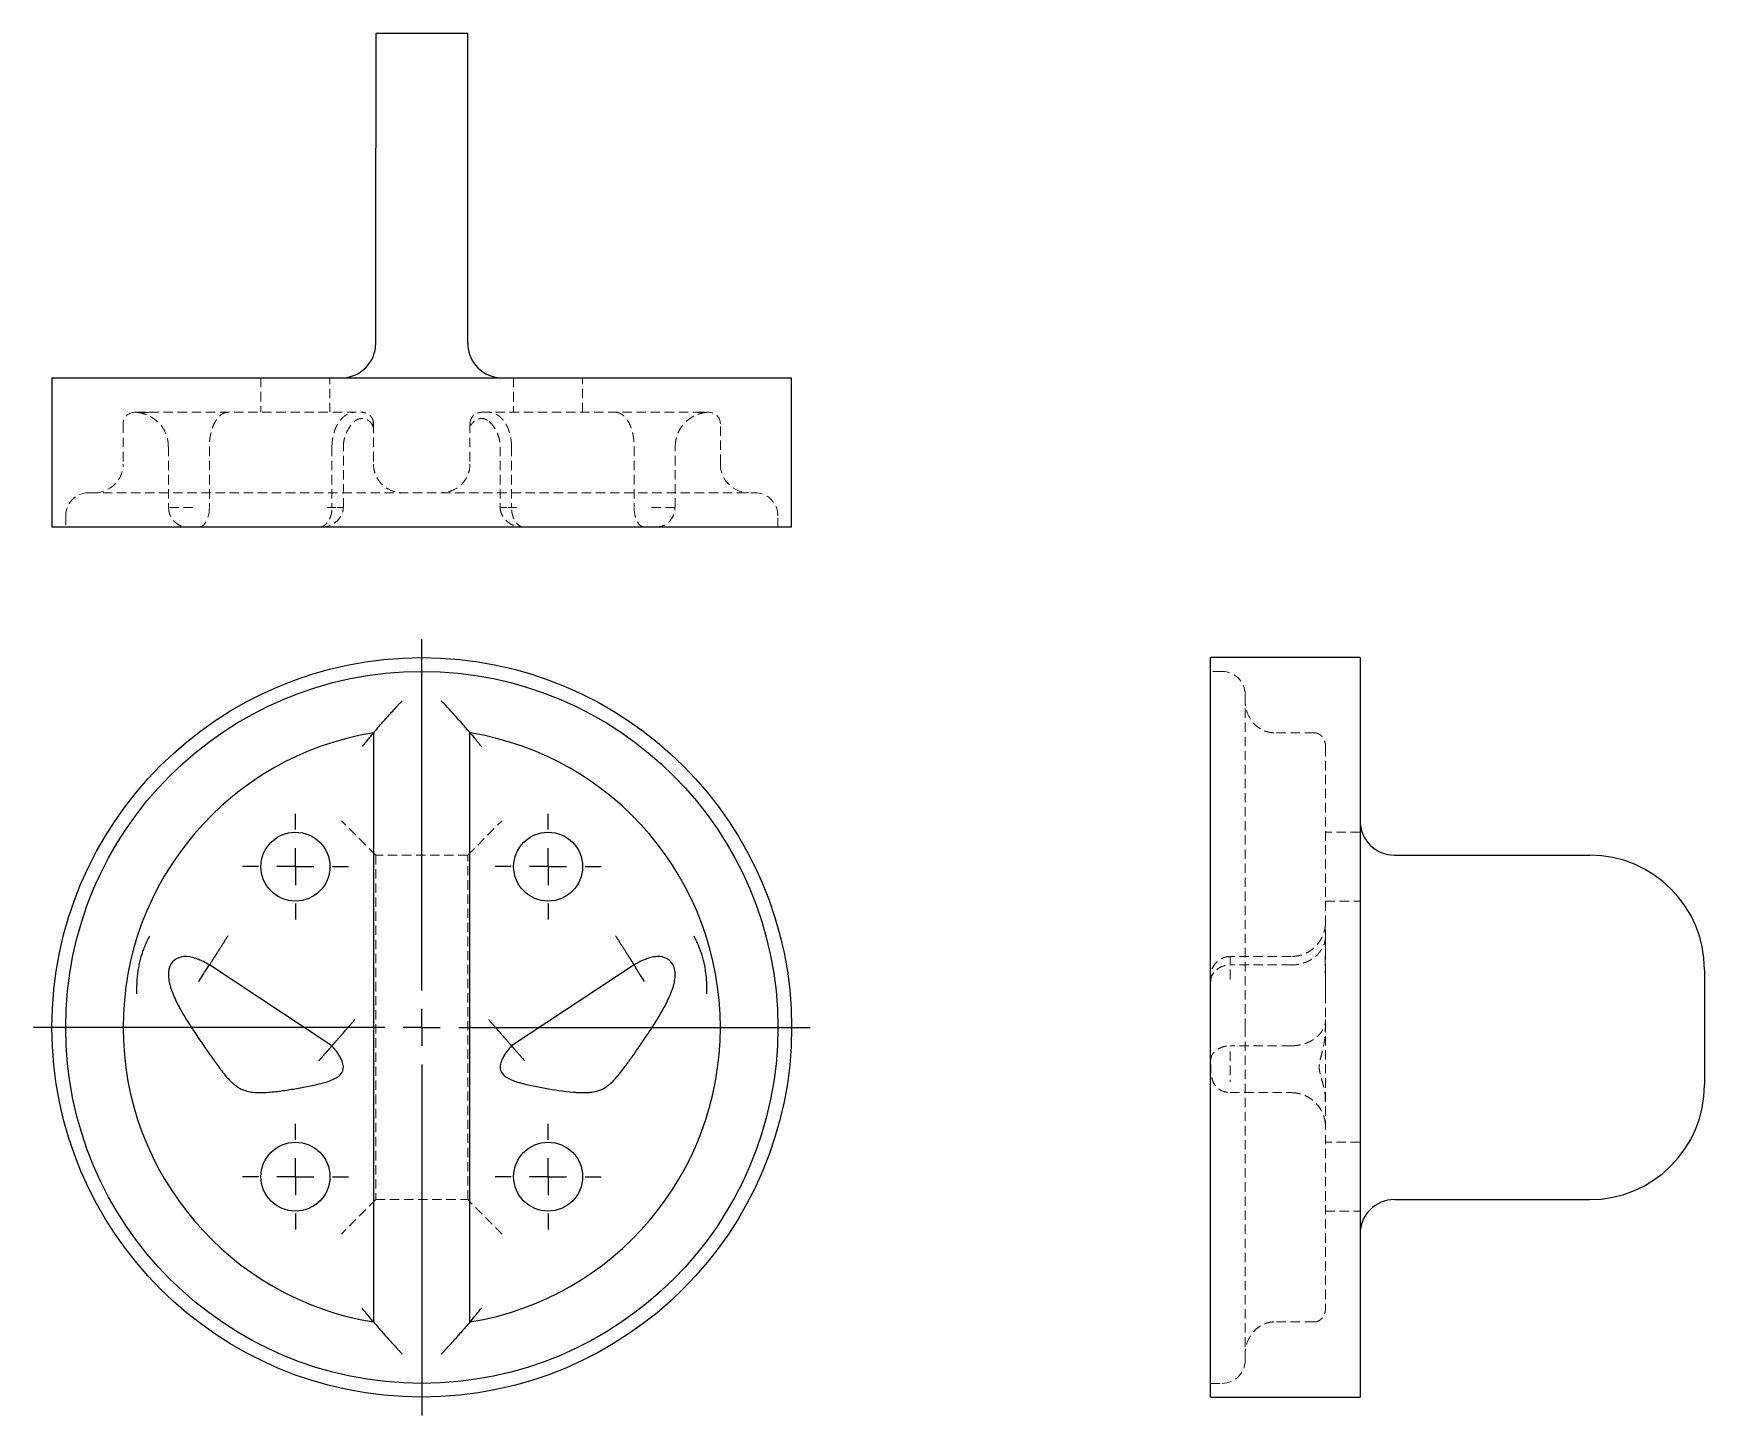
# Model space of a CAD drawing. Header units: millimetres. Extents: x 30 to 256, y 4 to 191.
import ezdxf

# ---------------------------------------------------------------- set-up
doc = ezdxf.new("R2010")
doc.units = ezdxf.units.MM
doc.linetypes.add('HIDDEN', pattern=[1.905, 1.27, -0.635])
doc.layers.add('10', color=7, linetype='Continuous')

# ---------------------------------------------------------------- blocks, each defined once
blk = doc.blocks.new('SW_CENTERMARKSYMBOL_0')
at = {"layer": '10', "color": 0}
for p, q in [((0, 5), (0, 52.5)), ((0, 0), (0, 2.5)), ((-5, 0), (-52.5, 0)), ((0, 0), (-2.5, 0)), ((0, 0), (0, -2.5)), ((0, 0), (2.5, 0)), ((5, 0), (52.5, 0)), ((0, -5), (0, -52.5))]:
    blk.add_line(p, q, dxfattribs=at)
blk = doc.blocks.new('SW_CENTERMARKSYMBOL_1')
at = {"layer": '10', "color": 0}
for p, q in [((0, 5), (0, 7.16)), ((0, 0), (0, 2.5)), ((-5, 0), (-7.16, 0)), ((0, 0), (-2.5, 0)), ((0, 0), (0, -2.5)), ((0, 0), (2.5, 0)), ((5, 0), (7.16, 0)), ((0, -5), (0, -7.16))]:
    blk.add_line(p, q, dxfattribs=at)
blk = doc.blocks.new('SW_CENTERMARKSYMBOL_2')
at = {"layer": '10', "color": 0}
for p, q in [((0, 5), (0, 7.16)), ((0, 0), (0, 2.5)), ((-5, 0), (-7.16, 0)), ((0, 0), (-2.5, 0)), ((0, 0), (0, -2.5)), ((0, 0), (2.5, 0)), ((5, 0), (7.16, 0)), ((0, -5), (0, -7.16))]:
    blk.add_line(p, q, dxfattribs=at)
blk = doc.blocks.new('SW_CENTERMARKSYMBOL_3')
at = {"layer": '10', "color": 0}
for p, q in [((0, 5), (0, 7.16)), ((0, 0), (0, 2.5)), ((-5, 0), (-7.16, 0)), ((0, 0), (-2.5, 0)), ((0, 0), (0, -2.5)), ((0, 0), (2.5, 0)), ((5, 0), (7.16, 0)), ((0, -5), (0, -7.16))]:
    blk.add_line(p, q, dxfattribs=at)
blk = doc.blocks.new('SW_CENTERMARKSYMBOL_4')
at = {"layer": '10', "color": 0}
for p, q in [((0, 5), (0, 7.16)), ((0, 0), (0, 2.5)), ((-5, 0), (-7.16, 0)), ((0, 0), (-2.5, 0)), ((0, 0), (0, -2.5)), ((0, 0), (2.5, 0)), ((5, 0), (7.16, 0)), ((0, -5), (0, -7.16))]:
    blk.add_line(p, q, dxfattribs=at)

msp = doc.modelspace()

# ---------------------------------------------------------------- linework, layer by layer
at = {"color": 7, "linetype": 'Continuous', "lineweight": 25}
for p, q in [((89.21, 191.42), (76.79, 191.42)), ((76.79, 191.42), (76.79, 175.89)), ((89.21, 175.89), (89.21, 191.42)), ((76.79, 149.5), (76.79, 175.89)), ((89.21, 149.5), (89.21, 175.89)), ((33, 144.84), (33, 124.65)), ((33, 144.84), (133, 144.84)), ((133, 124.65), (133, 144.84)), ((133, 124.65), (33, 124.65)), ((209.84, 107), (189.65, 107)), ((189.65, 57), (189.65, 107)), ((209.84, 107), (209.84, 57)), ((76.48, 96.84), (76.48, 17.16)), ((89.52, 17.16), (89.52, 96.84)), ((214.5, 80.29), (240.89, 80.29)), ((70.86, 54.51), (54.29, 65.44)), ((111.71, 65.44), (95.14, 54.51)), ((256.42, 64.76), (256.42, 49.24)), ((189.65, 7), (189.65, 57)), ((209.84, 57), (209.84, 7)), ((214.5, 33.71), (240.89, 33.71)), ((189.65, 7), (209.84, 7))]:
    msp.add_line(p, q, dxfattribs=at)
at = {"color": 7, "linetype": 'HIDDEN', "lineweight": 18}
for p, q in [((61.26, 144.84), (61.26, 140.18)), ((70.58, 140.18), (70.58, 144.84)), ((95.42, 144.84), (95.42, 140.18)), ((104.74, 140.18), (104.74, 144.84)), ((44.18, 140.18), (44.45, 140.18)), ((46.19, 140.18), (74.93, 140.18)), ((91.07, 140.18), (119.81, 140.18)), ((121.55, 140.18), (121.82, 140.18)), ((42.63, 138.63), (42.63, 133.19)), ((76.38, 138.34), (76.43, 138.24)), ((76.45, 138.93), (76.45, 138.93)), ((76.48, 138.63), (76.48, 133.19)), ((89.52, 138.63), (89.52, 133.19)), ((123.37, 133.19), (123.37, 138.63)), ((48.74, 135.52), (48.74, 127.29)), ((54.29, 135.52), (54.29, 127.29)), ((70.86, 135.52), (70.86, 127.29)), ((72.4, 127.29), (72.4, 135.52)), ((93.6, 135.52), (93.6, 127.29)), ((95.14, 135.52), (95.14, 127.29)), ((111.71, 135.52), (111.71, 127.29)), ((117.26, 127.29), (117.26, 135.52)), ((37.97, 129.31), (128.03, 129.31)), ((34.86, 126.2), (34.86, 124.65)), ((131.14, 124.65), (131.14, 126.2)), ((191.2, 105.14), (189.65, 105.14)), ((194.31, 102.03), (194.31, 57)), ((203.63, 96.84), (198.19, 96.84)), ((205.18, 94.97), (205.18, 69.34)), ((76.79, 80.29), (72.13, 84.95)), ((89.21, 80.29), (93.87, 84.95)), ((209.84, 83.4), (205.18, 83.4)), ((76.79, 80.29), (76.79, 33.71)), ((89.21, 80.29), (76.79, 80.29)), ((89.21, 33.71), (89.21, 80.29)), ((205.18, 74.08), (209.84, 74.08)), ((205.18, 69.34), (205.18, 61.54)), ((200.52, 66.58), (192.29, 66.58)), ((200.52, 65.44), (192.29, 65.44)), ((205.18, 61.54), (205.18, 19.03)), ((194.31, 57), (194.31, 11.97)), ((200.52, 54.51), (192.29, 54.51)), ((192.29, 48.19), (192.29, 48.18)), ((192.29, 48.18), (200.52, 48.18)), ((209.84, 41.47), (205.18, 41.47)), ((76.79, 33.71), (72.13, 29.05)), ((76.79, 33.71), (89.21, 33.71)), ((93.87, 29.05), (89.21, 33.71)), ((205.18, 32.16), (209.84, 32.16)), ((203.63, 17.16), (198.19, 17.16)), ((189.65, 8.86), (191.2, 8.86))]:
    msp.add_line(p, q, dxfattribs=at)
at = {"color": 7, "linetype": 'Continuous', "lineweight": 25}
for centre, radius in [((83, 57), 50), ((83, 57), 48.14), ((65.92, 78.74), 4.66), ((100.08, 78.74), 4.66), ((65.92, 36.81), 4.66), ((100.08, 36.81), 4.66)]:
    msp.add_circle(centre, radius, dxfattribs=at)
for centre, radius, start, end in [((72.13, 149.5), 4.66, 270, 0), ((93.87, 149.5), 4.66, 180, 270), ((83, 57), 40.37, 99.2962, 260.7038), ((83, 57), 40.37, 279.2962, 80.7038), ((214.5, 84.95), 4.66, 180, 270), ((240.89, 64.76), 15.53, 0, 90), ((240.89, 49.24), 15.53, 270, 0), ((214.5, 29.05), 4.66, 90, 180)]:
    msp.add_arc(centre, radius, start, end, dxfattribs=at)
at = {"color": 7, "linetype": 'HIDDEN', "lineweight": 18}
for centre, radius, start, end in [((44.18, 138.63), 1.55, 90, 180), ((121.82, 138.63), 1.55, 0, 90), ((38.75, 133.19), 3.88, 270, 0), ((127.25, 133.19), 3.88, 180, 270), ((37.97, 126.2), 3.11, 90, 180), ((128.03, 126.2), 3.11, 0, 90), ((191.2, 102.03), 3.11, 0, 90), ((191.2, 11.97), 3.11, 270, 0)]:
    msp.add_arc(centre, radius, start, end, dxfattribs=at)
for points, knots in [([(44.45, 140.18), (44.67, 140.18), (45.1, 140.18), (45.76, 140.18), (46.07, 140.18)], [0, 0, 0, 0, 0.534225, 1, 1, 1, 1]), ([(46.19, 140.18), (45.89, 140.17), (45.3, 140.16), (44.83, 140.14), (44.58, 140.15), (44.52, 140.16), (44.5, 140.17)], [0, 0, 0, 0, 0.323989, 0.643561, 0.837529, 1, 1, 1, 1]), ([(44.5, 140.15), (44.57, 140.15), (44.81, 140.14), (45.35, 140.01), (46.03, 139.77), (46.66, 139.41), (47.16, 139.03), (47.66, 138.55), (48.18, 137.82), (48.53, 137.01), (48.71, 136.2), (48.73, 135.76), (48.74, 135.52)], [0, 0, 0, 0, 0.035068, 0.117821, 0.254987, 0.356792, 0.430185, 0.523821, 0.649802, 0.808507, 0.900245, 1, 1, 1, 1]), ([(56.79, 140.18), (56.75, 140.18), (56.67, 140.18), (56.56, 140.16), (56.44, 140.14), (56.33, 140.1), (56.23, 140.06), (56.12, 140.01), (56.02, 139.96), (55.93, 139.9), (55.84, 139.83), (55.75, 139.76), (55.66, 139.68), (55.58, 139.6), (55.51, 139.52), (55.43, 139.44), (55.36, 139.35), (55.3, 139.26), (55.23, 139.17), (55.18, 139.08), (55.12, 138.99), (55.07, 138.91), (54.98, 138.75), (54.86, 138.51), (54.73, 138.17), (54.61, 137.82), (54.51, 137.45), (54.43, 137.08), (54.36, 136.69), (54.32, 136.3), (54.29, 135.91), (54.29, 135.65), (54.29, 135.52)], [0, 0, 0, 0, 0.030255, 0.059866, 0.088832, 0.117155, 0.144833, 0.171868, 0.198258, 0.224004, 0.249106, 0.273563, 0.297377, 0.320546, 0.343071, 0.364952, 0.386189, 0.406782, 0.42673, 0.446035, 0.464695, 0.48271, 0.500082, 0.55802, 0.61536, 0.672102, 0.728246, 0.783792, 0.838741, 0.893091, 0.946845, 1, 1, 1, 1]), ([(70.86, 135.52), (70.86, 135.59), (70.86, 135.74), (70.87, 135.96), (70.89, 136.18), (70.91, 136.41), (70.95, 136.64), (70.99, 136.86), (71.04, 137.09), (71.1, 137.32), (71.17, 137.55), (71.25, 137.77), (71.33, 137.99), (71.43, 138.21), (71.53, 138.42), (71.65, 138.62), (71.76, 138.81), (71.89, 138.99), (72.02, 139.15), (72.16, 139.32), (72.33, 139.48), (72.51, 139.64), (72.71, 139.79), (72.92, 139.92), (73.16, 140.03), (73.41, 140.11), (73.67, 140.17), (73.86, 140.18), (73.95, 140.18)], [0, 0, 0, 0, 0.029522, 0.059568, 0.090142, 0.121244, 0.152876, 0.185039, 0.217736, 0.250966, 0.284732, 0.319035, 0.353876, 0.389255, 0.425175, 0.461636, 0.498639, 0.531368, 0.566665, 0.604531, 0.644967, 0.687973, 0.733549, 0.781697, 0.832416, 0.885706, 0.941567, 1, 1, 1, 1]), ([(76.48, 138.63), (76.48, 138.76), (76.46, 138.89), (76.4, 139.14), (76.35, 139.25), (76.24, 139.46), (76.18, 139.55), (76.05, 139.71), (75.97, 139.78), (75.75, 139.96), (75.59, 140.04), (75.26, 140.15), (75.09, 140.18), (74.93, 140.18)], [0, 0, 0, 0, 0.125, 0.125, 0.25, 0.25, 0.375, 0.375, 0.5, 0.5, 0.75, 0.75, 1, 1, 1, 1]), ([(89.52, 138.63), (89.52, 138.76), (89.54, 138.89), (89.6, 139.14), (89.65, 139.25), (89.76, 139.46), (89.82, 139.55), (89.95, 139.71), (90.03, 139.78), (90.25, 139.96), (90.41, 140.04), (90.74, 140.15), (90.91, 140.18), (91.07, 140.18)], [0, 0, 0, 0, 0.125, 0.125, 0.25, 0.25, 0.375, 0.375, 0.5, 0.5, 0.75, 0.75, 1, 1, 1, 1]), ([(95.14, 135.52), (95.14, 135.59), (95.13, 135.74), (95.12, 135.96), (95.11, 136.18), (95.08, 136.4), (95.05, 136.62), (95.01, 136.83), (94.96, 137.05), (94.91, 137.26), (94.85, 137.48), (94.78, 137.68), (94.71, 137.89), (94.63, 138.09), (94.54, 138.28), (94.44, 138.47), (94.34, 138.65), (94.23, 138.82), (94.11, 138.99), (93.98, 139.15), (93.84, 139.31), (93.68, 139.47), (93.5, 139.63), (93.3, 139.78), (93.08, 139.91), (92.85, 140.02), (92.6, 140.11), (92.33, 140.17), (92.14, 140.18), (92.05, 140.18)], [0, 0, 0, 0, 0.02959, 0.059408, 0.089454, 0.119731, 0.150235, 0.180965, 0.211914, 0.243079, 0.274454, 0.306035, 0.337818, 0.369802, 0.401989, 0.434383, 0.466998, 0.499846, 0.531973, 0.566769, 0.604242, 0.644396, 0.687229, 0.732733, 0.780896, 0.831703, 0.885144, 0.941228, 1, 1, 1, 1]), ([(109.21, 140.18), (109.25, 140.18), (109.32, 140.18), (109.42, 140.16), (109.53, 140.14), (109.63, 140.11), (109.74, 140.07), (109.84, 140.03), (109.93, 139.97), (110.03, 139.92), (110.12, 139.85), (110.22, 139.78), (110.3, 139.7), (110.39, 139.62), (110.48, 139.53), (110.56, 139.44), (110.63, 139.34), (110.71, 139.24), (110.78, 139.14), (110.85, 139.03), (110.92, 138.92), (110.98, 138.8), (111.05, 138.69), (111.1, 138.57), (111.16, 138.45), (111.21, 138.32), (111.26, 138.2), (111.31, 138.07), (111.35, 137.94), (111.39, 137.81), (111.43, 137.68), (111.46, 137.55), (111.5, 137.41), (111.53, 137.28), (111.55, 137.15), (111.58, 137.02), (111.6, 136.89), (111.62, 136.76), (111.64, 136.63), (111.66, 136.5), (111.67, 136.37), (111.68, 136.25), (111.69, 136.12), (111.7, 136), (111.71, 135.88), (111.71, 135.76), (111.71, 135.64), (111.71, 135.56), (111.71, 135.52)], [0, 0, 0, 0, 0.027557, 0.054839, 0.081856, 0.108614, 0.135117, 0.161367, 0.187366, 0.213113, 0.238606, 0.263843, 0.288823, 0.313542, 0.338, 0.362193, 0.38612, 0.40978, 0.433172, 0.456297, 0.479154, 0.501747, 0.524076, 0.546145, 0.567958, 0.589519, 0.61083, 0.631895, 0.652712, 0.673282, 0.693605, 0.713679, 0.733504, 0.753077, 0.772397, 0.791463, 0.810273, 0.828825, 0.847119, 0.865152, 0.882925, 0.900437, 0.917686, 0.934673, 0.951397, 0.96786, 0.984061, 1, 1, 1, 1]), ([(117.26, 135.52), (117.29, 135.91), (117.34, 136.6), (117.67, 137.48), (118.02, 138.11), (118.41, 138.6), (118.89, 139.09), (119.62, 139.61), (120.43, 139.95), (121.09, 140.13), (121.39, 140.14), (121.5, 140.15)], [0, 0, 0, 0, 0.164665, 0.297569, 0.398354, 0.471928, 0.566151, 0.694128, 0.856904, 0.951931, 1, 1, 1, 1]), ([(121.5, 140.16), (121.49, 140.16), (121.47, 140.16), (121.27, 140.14), (120.89, 140.15), (120.43, 140.17), (120.01, 140.18), (119.81, 140.18)], [0, 0, 0, 0, 0.059648, 0.360274, 0.568772, 0.781906, 1, 1, 1, 1]), ([(119.93, 140.18), (120.24, 140.18), (120.9, 140.18), (121.33, 140.18), (121.55, 140.18)], [0, 0, 0, 0, 0.475571, 1, 1, 1, 1]), ([(72.4, 135.52), (72.41, 135.78), (72.44, 136.26), (72.65, 137.1), (73.02, 137.89), (73.47, 138.53), (73.77, 138.81), (73.88, 138.92)], [0, 0, 0, 0, 0.201386, 0.381135, 0.674354, 0.881671, 1, 1, 1, 1]), ([(73.86, 138.91), (74, 139.02), (74.26, 139.22), (74.69, 139.33), (75.04, 139.34), (75.33, 139.29), (75.61, 139.19), (75.91, 139), (76.23, 138.69), (76.35, 138.39), (76.41, 138.23)], [0, 0, 0, 0, 0.16569, 0.304545, 0.41649, 0.50133, 0.585799, 0.696954, 0.834866, 1, 1, 1, 1]), ([(73.87, 138.93), (73.87, 138.92), (73.86, 138.91), (73.87, 138.92), (73.87, 138.93)], [0, 0, 0, 0, 0.868837, 1, 1, 1, 1]), ([(76.48, 137.86), (76.47, 137.89), (76.47, 137.96), (76.44, 138.25), (76.42, 138.4)], [0, 0, 0, 0, 0.5015502, 1, 1, 1, 1]), ([(76.46, 138.01), (76.46, 138.12), (76.45, 138.33), (76.45, 138.73), (76.45, 138.79), (76.45, 138.8)], [0, 0, 0, 0, 0.435306, 0.887677, 1, 1, 1, 1]), ([(89.55, 138.93), (89.55, 138.89), (89.55, 138.83), (89.56, 138.55), (89.6, 138.4), (89.67, 138.47), (89.78, 138.64), (89.89, 138.79), (90.04, 138.94), (90.24, 139.1), (90.52, 139.25), (90.96, 139.36), (91.43, 139.32), (91.85, 139.15), (92.04, 138.99), (92.14, 138.91)], [0, 0, 0, 0, 0.210717, 0.384513, 0.520913, 0.618752, 0.65603, 0.686998, 0.714705, 0.742774, 0.77975, 0.834796, 0.908081, 0.951733, 1, 1, 1, 1]), ([(92.12, 138.93), (92.13, 138.92), (92.14, 138.91), (92.14, 138.91), (92.14, 138.91)], [0, 0, 0, 0, 0.844502, 1, 1, 1, 1]), ([(92.12, 138.92), (92.23, 138.82), (92.53, 138.53), (92.98, 137.89), (93.35, 137.1), (93.56, 136.26), (93.58, 135.78), (93.6, 135.52)], [0, 0, 0, 0, 0.120771, 0.327542, 0.619947, 0.799188, 1, 1, 1, 1]), ([(76.48, 133.19), (76.48, 132.87), (76.52, 132.55), (76.67, 131.95), (76.78, 131.67), (77.04, 131.17), (77.19, 130.94), (77.51, 130.54), (77.69, 130.36), (78.25, 129.9), (78.65, 129.68), (79.28, 129.46), (79.49, 129.4), (79.81, 129.35), (79.92, 129.33), (80.14, 129.31), (80.25, 129.31), (80.36, 129.31)], [0, 0, 0, 0, 0.125, 0.125, 0.25, 0.25, 0.375, 0.375, 0.5, 0.5, 0.75, 0.75, 0.875, 0.875, 0.9375, 0.9375, 1, 1, 1, 1]), ([(89.52, 133.19), (89.52, 132.87), (89.48, 132.55), (89.33, 131.95), (89.22, 131.67), (88.96, 131.17), (88.81, 130.94), (88.49, 130.54), (88.31, 130.36), (87.75, 129.9), (87.35, 129.68), (86.72, 129.46), (86.51, 129.4), (86.19, 129.35), (86.08, 129.33), (85.86, 129.31), (85.75, 129.31), (85.64, 129.31)], [0, 0, 0, 0, 0.125, 0.125, 0.25, 0.25, 0.375, 0.375, 0.5, 0.5, 0.75, 0.75, 0.875, 0.875, 0.9375, 0.9375, 1, 1, 1, 1]), ([(48.77, 127.29), (48.78, 127.12), (48.8, 126.77), (49.02, 126.09), (49.43, 125.48), (49.98, 125.04), (50.59, 124.73), (51.08, 124.68), (51.4, 124.65)], [0, 0, 0, 0, 0.12351, 0.249748, 0.506775, 0.63696, 0.76478, 1, 1, 1, 1]), ([(52.05, 127.29), (51.81, 127.29), (51.35, 127.29), (50.66, 127.29), (50.05, 127.29), (49.53, 127.29), (49.12, 127.29), (48.86, 127.29), (48.81, 127.29), (48.78, 127.29)], [0, 0, 0, 0, 0.170293, 0.323105, 0.463702, 0.598013, 0.733553, 0.879243, 1, 1, 1, 1]), ([(52.87, 124.65), (53.05, 124.65), (53.23, 124.72), (53.57, 124.99), (53.73, 125.18), (54.12, 125.92), (54.28, 126.6), (54.29, 127.29)], [0, 0, 0, 0, 0.25, 0.25, 0.5, 0.5, 1, 1, 1, 1]), ([(69.1, 124.65), (69.14, 124.65), (69.21, 124.65), (69.32, 124.67), (69.43, 124.7), (69.53, 124.73), (69.63, 124.77), (69.72, 124.82), (69.81, 124.87), (69.89, 124.93), (69.97, 124.99), (70.04, 125.06), (70.11, 125.13), (70.18, 125.2), (70.24, 125.27), (70.3, 125.35), (70.33, 125.4), (70.4, 125.5), (70.49, 125.65), (70.61, 125.9), (70.7, 126.17), (70.78, 126.44), (70.83, 126.73), (70.86, 127.01), (70.86, 127.2), (70.86, 127.29)], [0, 0, 0, 0, 0.040757, 0.080456, 0.119099, 0.156684, 0.193213, 0.228685, 0.263101, 0.296461, 0.328765, 0.360014, 0.390208, 0.419349, 0.447435, 0.474468, 0.500449, 0.501782, 0.576624, 0.650222, 0.722588, 0.793736, 0.863677, 0.932427, 1, 1, 1, 1]), ([(69.37, 124.65), (69.65, 124.67), (70.28, 124.72), (71.06, 125.08), (71.66, 125.57), (72.05, 126.07), (72.34, 126.65), (72.38, 127.08), (72.4, 127.29)], [0, 0, 0, 0, 0.185116, 0.428609, 0.566725, 0.710391, 0.855809, 1, 1, 1, 1]), ([(70.19, 127.29), (70.45, 127.29), (70.86, 127.29), (71.23, 127.29), (71.37, 127.29)], [0, 0, 0, 0, 0.631179, 1, 1, 1, 1]), ([(72.4, 127.29), (72.38, 127.29), (72.32, 127.29), (71.99, 127.29), (71.67, 127.29), (71.5, 127.29)], [0, 0, 0, 0, 0.263338, 0.594539, 1, 1, 1, 1]), ([(94.5, 127.29), (94.33, 127.29), (94.01, 127.29), (93.68, 127.29), (93.62, 127.29), (93.6, 127.29)], [0, 0, 0, 0, 0.405427, 0.736722, 1, 1, 1, 1]), ([(93.6, 127.29), (93.62, 127.08), (93.66, 126.66), (93.95, 126.09), (94.33, 125.6), (94.92, 125.09), (95.7, 124.72), (96.35, 124.67), (96.63, 124.65)], [0, 0, 0, 0, 0.140329, 0.282678, 0.424554, 0.56233, 0.809138, 1, 1, 1, 1]), ([(94.63, 127.29), (94.77, 127.29), (95.14, 127.29), (95.55, 127.29), (95.81, 127.29)], [0, 0, 0, 0, 0.368621, 1, 1, 1, 1]), ([(96.9, 124.65), (96.87, 124.65), (96.8, 124.65), (96.69, 124.67), (96.59, 124.69), (96.49, 124.72), (96.39, 124.76), (96.3, 124.81), (96.2, 124.86), (96.11, 124.92), (96.02, 124.99), (95.94, 125.07), (95.86, 125.15), (95.78, 125.24), (95.71, 125.33), (95.64, 125.43), (95.58, 125.54), (95.52, 125.65), (95.46, 125.76), (95.41, 125.88), (95.36, 126), (95.32, 126.12), (95.28, 126.25), (95.25, 126.37), (95.22, 126.5), (95.19, 126.63), (95.17, 126.76), (95.16, 126.9), (95.14, 127.03), (95.14, 127.16), (95.14, 127.25), (95.14, 127.29)], [0, 0, 0, 0, 0.037443, 0.074699, 0.111765, 0.148637, 0.185304, 0.221755, 0.257981, 0.293972, 0.32972, 0.365223, 0.40048, 0.435499, 0.470291, 0.504874, 0.539261, 0.573457, 0.607464, 0.641283, 0.674909, 0.708339, 0.741568, 0.774592, 0.807406, 0.84001, 0.872404, 0.904592, 0.93658, 0.968377, 1, 1, 1, 1]), ([(113.13, 124.65), (112.94, 124.65), (112.76, 124.72), (112.41, 124.99), (112.25, 125.18), (111.99, 125.67), (111.89, 125.96), (111.75, 126.6), (111.71, 126.95), (111.71, 127.29)], [0, 0, 0, 0, 0.25, 0.25, 0.5, 0.5, 0.75, 0.75, 1, 1, 1, 1]), ([(117.21, 127.29), (117.19, 127.29), (117.14, 127.29), (116.88, 127.29), (116.47, 127.29), (115.95, 127.29), (115.34, 127.29), (114.65, 127.29), (114.19, 127.29), (113.95, 127.29)], [0, 0, 0, 0, 0.120422, 0.266129, 0.401848, 0.536179, 0.676681, 0.829715, 1, 1, 1, 1]), ([(114.6, 124.65), (114.92, 124.68), (115.41, 124.73), (116.02, 125.04), (116.58, 125.48), (116.98, 126.09), (117.21, 126.77), (117.22, 127.12), (117.23, 127.29)], [0, 0, 0, 0, 0.235384, 0.363503, 0.493932, 0.750851, 0.876776, 1, 1, 1, 1]), ([(198.19, 96.84), (197.87, 96.84), (197.55, 96.89), (196.95, 97.07), (196.67, 97.19), (196.17, 97.49), (195.94, 97.67), (195.54, 98.04), (195.36, 98.25), (194.9, 98.87), (194.68, 99.32), (194.46, 100.01), (194.4, 100.24), (194.35, 100.59), (194.33, 100.71), (194.31, 100.94), (194.31, 101.06), (194.31, 101.18)], [0, 0, 0, 0, 0.125, 0.125, 0.25, 0.25, 0.375, 0.375, 0.5, 0.5, 0.75, 0.75, 0.875, 0.875, 0.9375, 0.9375, 1, 1, 1, 1]), ([(203.63, 96.84), (203.76, 96.84), (203.89, 96.82), (204.14, 96.75), (204.25, 96.69), (204.46, 96.56), (204.55, 96.49), (204.71, 96.33), (204.78, 96.24), (204.96, 95.97), (205.04, 95.78), (205.15, 95.38), (205.18, 95.18), (205.18, 94.97)], [0, 0, 0, 0, 0.125, 0.125, 0.25, 0.25, 0.375, 0.375, 0.5, 0.5, 0.75, 0.75, 1, 1, 1, 1]), ([(205.18, 71.09), (205.18, 70.99), (205.17, 70.82), (205.12, 70.49), (205.05, 70.17), (204.98, 69.92), (204.93, 69.74), (204.88, 69.62), (204.82, 69.46), (204.75, 69.3), (204.6, 68.98), (204.3, 68.49), (203.89, 68), (203.39, 67.54), (202.75, 67.11), (202, 66.8), (201.22, 66.61), (200.76, 66.59), (200.52, 66.58)], [0, 0, 0, 0, 0.091334, 0.163781, 0.219679, 0.261686, 0.278571, 0.293408, 0.306922, 0.340163, 0.37764, 0.450269, 0.54827, 0.613556, 0.703898, 0.832635, 0.911558, 1, 1, 1, 1]), ([(205.18, 69.36), (205.18, 69.31), (205.18, 69.19), (205.16, 69.03), (205.14, 68.86), (205.11, 68.7), (205.07, 68.54), (205.03, 68.38), (204.97, 68.23), (204.92, 68.08), (204.85, 67.93), (204.78, 67.78), (204.7, 67.64), (204.62, 67.51), (204.53, 67.38), (204.44, 67.25), (204.34, 67.13), (204.24, 67.01), (204.14, 66.89), (204.03, 66.78), (203.92, 66.68), (203.8, 66.58), (203.69, 66.48), (203.57, 66.39), (203.45, 66.3), (203.32, 66.22), (203.2, 66.14), (203.07, 66.07), (202.94, 66), (202.81, 65.94), (202.68, 65.88), (202.55, 65.83), (202.41, 65.77), (202.28, 65.73), (202.15, 65.68), (202.02, 65.64), (201.89, 65.61), (201.76, 65.58), (201.63, 65.55), (201.5, 65.52), (201.37, 65.5), (201.25, 65.48), (201.12, 65.47), (201, 65.46), (200.88, 65.45), (200.76, 65.44), (200.64, 65.44), (200.56, 65.44), (200.52, 65.43)], [0, 0, 0, 0, 0.027557, 0.054839, 0.081856, 0.108614, 0.135117, 0.161367, 0.187366, 0.213113, 0.238606, 0.263843, 0.288823, 0.313542, 0.338, 0.362193, 0.38612, 0.40978, 0.433172, 0.456297, 0.479154, 0.501747, 0.524076, 0.546145, 0.567958, 0.589519, 0.61083, 0.631895, 0.652712, 0.673282, 0.693605, 0.713679, 0.733504, 0.753077, 0.772397, 0.791463, 0.810273, 0.828825, 0.847119, 0.865152, 0.882925, 0.900437, 0.917686, 0.934673, 0.951397, 0.96786, 0.984061, 1, 1, 1, 1]), ([(205.18, 61.54), (205.18, 61.56), (205.18, 61.6), (205.18, 61.68), (205.18, 61.83), (205.18, 62.13), (205.17, 62.55), (205.17, 63.06), (205.16, 63.74), (205.15, 64.57), (205.14, 65.47), (205.14, 66.23), (205.15, 66.88), (205.16, 67.51), (205.17, 68.13), (205.18, 68.74), (205.18, 69.14), (205.18, 69.34)], [0, 0, 0, 0, 0.007811, 0.015626, 0.031256, 0.062511, 0.124994, 0.188551, 0.24998, 0.378421, 0.500315, 0.585575, 0.668983, 0.751435, 0.833654, 0.916309, 1, 1, 1, 1]), ([(192.29, 66.58), (192.12, 66.57), (191.77, 66.54), (191.09, 66.32), (190.48, 65.9), (190.04, 65.33), (189.73, 64.72), (189.68, 64.21), (189.65, 63.89)], [0, 0, 0, 0, 0.123669, 0.250407, 0.508127, 0.63817, 0.765562, 1, 1, 1, 1]), ([(192.29, 63.54), (192.29, 63.82), (192.29, 64.34), (192.29, 65.06), (192.29, 65.66), (192.29, 66.12), (192.29, 66.42), (192.29, 66.56), (192.29, 66.56), (192.29, 66.56)], [0, 0, 0, 0, 0.196327, 0.365559, 0.515237, 0.654654, 0.792645, 0.936976, 1, 1, 1, 1]), ([(189.65, 63.21), (189.65, 63.5), (189.72, 63.79), (189.99, 64.33), (190.18, 64.57), (190.67, 64.98), (190.96, 65.15), (191.6, 65.37), (191.95, 65.43), (192.29, 65.44)], [0, 0, 0, 0, 0.25, 0.25, 0.5, 0.5, 0.75, 0.75, 1, 1, 1, 1]), ([(200.52, 54.51), (200.59, 54.51), (200.74, 54.51), (200.96, 54.52), (201.18, 54.54), (201.4, 54.57), (201.62, 54.61), (201.83, 54.65), (202.05, 54.71), (202.26, 54.77), (202.48, 54.84), (202.68, 54.91), (202.89, 55), (203.09, 55.09), (203.28, 55.19), (203.47, 55.31), (203.65, 55.42), (203.82, 55.55), (203.99, 55.68), (204.15, 55.83), (204.31, 56), (204.47, 56.19), (204.63, 56.39), (204.78, 56.62), (204.91, 56.87), (205.02, 57.14), (205.11, 57.42), (205.17, 57.73), (205.18, 57.94), (205.18, 58.05)], [0, 0, 0, 0, 0.02959, 0.059408, 0.089454, 0.119731, 0.150235, 0.180965, 0.211914, 0.243079, 0.274454, 0.306035, 0.337818, 0.369802, 0.401989, 0.434383, 0.466998, 0.499846, 0.531973, 0.566769, 0.604242, 0.644396, 0.687229, 0.732733, 0.780896, 0.831703, 0.885144, 0.941228, 1, 1, 1, 1]), ([(205.15, 46.99), (205.14, 47.4), (205.11, 48.15), (204.89, 49.14), (204.68, 49.9), (204.51, 50.5), (204.4, 50.94), (204.34, 51.28), (204.32, 51.6), (204.34, 51.95), (204.4, 52.39), (204.53, 52.92), (204.71, 53.63), (204.92, 54.54), (205.12, 55.65), (205.14, 56.47), (205.15, 56.91)], [0, 0, 0, 0, 0.122611, 0.222454, 0.30029, 0.357925, 0.407592, 0.436404, 0.460274, 0.502221, 0.538464, 0.591556, 0.664555, 0.756976, 0.868737, 1, 1, 1, 1]), ([(189.65, 52.51), (189.65, 52.55), (189.65, 52.63), (189.67, 52.74), (189.69, 52.86), (189.72, 52.97), (189.76, 53.08), (189.81, 53.19), (189.86, 53.29), (189.92, 53.39), (189.99, 53.49), (190.07, 53.59), (190.15, 53.68), (190.24, 53.76), (190.33, 53.85), (190.43, 53.93), (190.54, 54), (190.65, 54.07), (190.76, 54.13), (190.88, 54.19), (191, 54.25), (191.12, 54.3), (191.25, 54.34), (191.37, 54.38), (191.5, 54.41), (191.63, 54.44), (191.76, 54.47), (191.9, 54.49), (192.03, 54.5), (192.16, 54.51), (192.25, 54.51), (192.29, 54.51)], [0, 0, 0, 0, 0.037443, 0.074699, 0.111765, 0.148637, 0.185304, 0.221755, 0.257981, 0.293972, 0.32972, 0.365223, 0.40048, 0.435499, 0.470291, 0.504874, 0.539261, 0.573457, 0.607464, 0.641283, 0.674909, 0.708339, 0.741568, 0.774592, 0.807406, 0.84001, 0.872404, 0.904592, 0.93658, 0.968377, 1, 1, 1, 1]), ([(189.65, 52.16), (189.65, 51.92), (189.66, 51.44), (189.7, 50.86), (189.78, 50.31), (189.9, 49.83), (190.05, 49.45), (190.25, 49.14), (190.45, 48.92), (190.69, 48.71), (190.97, 48.52), (191.28, 48.37), (191.73, 48.22), (192.06, 48.2), (192.29, 48.18)], [0, 0, 0, 0, 0.170069, 0.333198, 0.482325, 0.611363, 0.714471, 0.763943, 0.803831, 0.836944, 0.866918, 0.897273, 0.9298, 1, 1, 1, 1]), ([(192.29, 53.73), (192.29, 53.1), (192.29, 52), (192.29, 50.79), (192.29, 50.08), (192.29, 49.76), (192.29, 49.65)], [0, 0, 0, 0, 0.285714, 0.571429, 0.857143, 1, 1, 1, 1]), ([(200.52, 48.18), (200.91, 48.15), (201.6, 48.1), (202.48, 47.77), (203.11, 47.41), (203.6, 47.03), (204.09, 46.54), (204.6, 45.82), (204.96, 45), (205.15, 44.2), (205.17, 43.76), (205.18, 43.52)], [0, 0, 0, 0, 0.157318, 0.284304, 0.380631, 0.450992, 0.540787, 0.662058, 0.815002, 0.903492, 1, 1, 1, 1]), ([(203.63, 17.16), (203.76, 17.16), (203.89, 17.18), (204.14, 17.25), (204.25, 17.31), (204.46, 17.44), (204.55, 17.51), (204.71, 17.67), (204.78, 17.76), (204.96, 18.03), (205.04, 18.22), (205.15, 18.62), (205.18, 18.82), (205.18, 19.03)], [0, 0, 0, 0, 0.125, 0.125, 0.25, 0.25, 0.375, 0.375, 0.5, 0.5, 0.75, 0.75, 1, 1, 1, 1]), ([(198.19, 17.16), (197.87, 17.16), (197.55, 17.11), (196.95, 16.93), (196.67, 16.81), (196.17, 16.51), (195.94, 16.33), (195.54, 15.96), (195.36, 15.75), (194.9, 15.13), (194.68, 14.68), (194.46, 13.99), (194.4, 13.76), (194.35, 13.41), (194.33, 13.29), (194.31, 13.06), (194.31, 12.94), (194.31, 12.82)], [0, 0, 0, 0, 0.125, 0.125, 0.25, 0.25, 0.375, 0.375, 0.5, 0.5, 0.75, 0.75, 0.875, 0.875, 0.9375, 0.9375, 1, 1, 1, 1])]:
    msp.add_open_spline(points, degree=3, knots=knots, dxfattribs=at)
at = {"color": 7, "linetype": 'Continuous', "lineweight": 25}
for points, knots in [([(76.48, 96.84), (76.48, 96.84), (76.52, 96.89), (76.67, 97.07), (76.78, 97.19), (77.04, 97.49), (77.19, 97.67), (77.51, 98.04), (77.69, 98.25), (78.25, 98.87), (78.65, 99.32), (79.28, 100.01), (79.49, 100.24), (79.81, 100.59), (79.92, 100.71), (80.14, 100.94), (80.25, 101.06), (80.36, 101.18)], [0, 0, 0, 0, 0.125, 0.125, 0.25, 0.25, 0.375, 0.375, 0.5, 0.5, 0.75, 0.75, 0.875, 0.875, 0.9375, 0.9375, 1, 1, 1, 1]), ([(89.52, 96.84), (89.52, 96.84), (89.48, 96.89), (89.33, 97.07), (89.22, 97.19), (88.96, 97.49), (88.81, 97.67), (88.49, 98.04), (88.31, 98.25), (87.75, 98.87), (87.35, 99.32), (86.72, 100.01), (86.51, 100.24), (86.19, 100.59), (86.08, 100.71), (85.86, 100.94), (85.75, 101.06), (85.64, 101.18)], [0, 0, 0, 0, 0.125, 0.125, 0.25, 0.25, 0.375, 0.375, 0.5, 0.5, 0.75, 0.75, 0.875, 0.875, 0.9375, 0.9375, 1, 1, 1, 1]), ([(76.48, 96.84), (76.48, 96.84), (76.46, 96.82), (76.4, 96.75), (76.35, 96.69), (76.24, 96.56), (76.18, 96.49), (76.05, 96.33), (75.97, 96.24), (75.75, 95.97), (75.59, 95.78), (75.26, 95.38), (75.09, 95.18), (74.93, 94.97)], [0, 0, 0, 0, 0.125, 0.125, 0.25, 0.25, 0.375, 0.375, 0.5, 0.5, 0.75, 0.75, 1, 1, 1, 1]), ([(89.52, 96.84), (89.52, 96.84), (89.54, 96.82), (89.6, 96.75), (89.65, 96.69), (89.76, 96.56), (89.82, 96.49), (89.95, 96.33), (90.03, 96.24), (90.25, 95.97), (90.41, 95.78), (90.74, 95.38), (90.91, 95.18), (91.07, 94.97)], [0, 0, 0, 0, 0.125, 0.125, 0.25, 0.25, 0.375, 0.375, 0.5, 0.5, 0.75, 0.75, 1, 1, 1, 1]), ([(46.19, 69.34), (46.14, 69.23), (46.02, 69.02), (45.86, 68.7), (45.71, 68.37), (45.57, 68.05), (45.44, 67.72), (45.31, 67.38), (45.19, 67.04), (45.08, 66.7), (44.95, 66.23), (44.8, 65.64), (44.66, 64.9), (44.55, 64.12), (44.48, 63.3), (44.44, 62.43), (44.44, 61.84), (44.45, 61.54)], [0, 0, 0, 0, 0.044805, 0.089279, 0.133509, 0.177594, 0.221639, 0.265753, 0.31005, 0.354643, 0.399649, 0.489311, 0.582098, 0.678882, 0.780472, 0.887378, 1, 1, 1, 1]), ([(56.79, 69.36), (56.75, 69.3), (56.67, 69.18), (56.56, 69), (56.44, 68.82), (56.33, 68.65), (56.23, 68.48), (56.12, 68.32), (56.02, 68.16), (55.93, 68.01), (55.84, 67.87), (55.75, 67.73), (55.66, 67.6), (55.58, 67.47), (55.51, 67.35), (55.43, 67.23), (55.36, 67.13), (55.3, 67.02), (55.23, 66.92), (55.18, 66.83), (55.12, 66.75), (55.07, 66.66), (54.98, 66.53), (54.86, 66.34), (54.73, 66.13), (54.61, 65.94), (54.51, 65.78), (54.43, 65.66), (54.36, 65.56), (54.32, 65.49), (54.29, 65.44), (54.29, 65.44), (54.29, 65.44)], [0, 0, 0, 0, 0.030255, 0.059866, 0.088832, 0.117155, 0.144833, 0.171868, 0.198258, 0.224004, 0.249106, 0.273563, 0.297377, 0.320546, 0.343071, 0.364952, 0.386189, 0.406782, 0.42673, 0.446035, 0.464695, 0.48271, 0.500082, 0.55802, 0.61536, 0.672102, 0.728246, 0.783792, 0.838741, 0.893091, 0.946845, 1, 1, 1, 1]), ([(109.21, 69.36), (109.25, 69.31), (109.32, 69.19), (109.42, 69.03), (109.53, 68.86), (109.63, 68.7), (109.74, 68.54), (109.84, 68.38), (109.93, 68.23), (110.03, 68.08), (110.12, 67.93), (110.22, 67.78), (110.3, 67.64), (110.39, 67.51), (110.48, 67.38), (110.56, 67.25), (110.63, 67.13), (110.71, 67.01), (110.78, 66.89), (110.85, 66.78), (110.92, 66.68), (110.98, 66.58), (111.05, 66.48), (111.1, 66.39), (111.16, 66.3), (111.21, 66.22), (111.26, 66.14), (111.31, 66.07), (111.35, 66), (111.39, 65.94), (111.43, 65.88), (111.46, 65.83), (111.5, 65.77), (111.53, 65.73), (111.55, 65.68), (111.58, 65.64), (111.6, 65.61), (111.62, 65.58), (111.64, 65.55), (111.66, 65.52), (111.67, 65.5), (111.68, 65.48), (111.69, 65.47), (111.7, 65.46), (111.71, 65.45), (111.71, 65.44), (111.71, 65.44), (111.71, 65.44), (111.71, 65.43)], [0, 0, 0, 0, 0.027557, 0.054839, 0.081856, 0.108614, 0.135117, 0.161367, 0.187366, 0.213113, 0.238606, 0.263843, 0.288823, 0.313542, 0.338, 0.362193, 0.38612, 0.40978, 0.433172, 0.456297, 0.479154, 0.501747, 0.524076, 0.546145, 0.567958, 0.589519, 0.61083, 0.631895, 0.652712, 0.673282, 0.693605, 0.713679, 0.733504, 0.753077, 0.772397, 0.791463, 0.810273, 0.828825, 0.847119, 0.865152, 0.882925, 0.900437, 0.917686, 0.934673, 0.951397, 0.96786, 0.984061, 1, 1, 1, 1]), ([(121.55, 61.54), (121.55, 61.56), (121.56, 61.6), (121.56, 61.68), (121.56, 61.83), (121.56, 62.13), (121.55, 62.55), (121.53, 63.06), (121.49, 63.74), (121.39, 64.57), (121.23, 65.47), (121.05, 66.23), (120.86, 66.88), (120.64, 67.51), (120.4, 68.13), (120.12, 68.74), (119.91, 69.14), (119.81, 69.34)], [0, 0, 0, 0, 0.007811, 0.015626, 0.031256, 0.062511, 0.124994, 0.188551, 0.24998, 0.378421, 0.500315, 0.585575, 0.668983, 0.751435, 0.833654, 0.916309, 1, 1, 1, 1]), ([(52.05, 66.44), (51.47, 66.59), (50.41, 66.64), (49.21, 65.98), (48.71, 64.83), (48.74, 63.88), (48.79, 63.54)], [0, 0, 0, 0, 0.285714, 0.571429, 0.857143, 1, 1, 1, 1]), ([(54.29, 65.44), (54.03, 65.59), (53.59, 65.85), (52.87, 66.18), (52.37, 66.36), (52.05, 66.44)], [0, 0, 0, 0, 0.0458101, 0.0763502, 0.1068902, 0.1068902, 0.1068902, 0.1068902]), ([(113.95, 66.44), (113.71, 66.38), (113.32, 66.25), (112.54, 65.92), (112.05, 65.64), (111.71, 65.44)], [0.0256072, 0.0256072, 0.0256072, 0.0256072, 0.0485122, 0.0714173, 0.1324974, 0.1324974, 0.1324974, 0.1324974]), ([(117.21, 63.54), (117.31, 64.22), (117.18, 65.38), (116.25, 66.41), (115.07, 66.65), (114.24, 66.52), (113.95, 66.44)], [0, 0, 0, 0, 0.285714, 0.571429, 0.857143, 1, 1, 1, 1]), ([(48.79, 63.54), (48.82, 63.24), (48.93, 62.76), (49.18, 61.95), (49.68, 60.73), (50.78, 58.65), (52.48, 56.02), (54.21, 53.51), (55.46, 51.76), (56.25, 50.72), (56.84, 50.01), (57.42, 49.45), (57.87, 49.08), (58.31, 48.79), (58.86, 48.53), (59.55, 48.32), (60.46, 48.18), (61.46, 48.17), (62.88, 48.26), (64.47, 48.47), (66.32, 48.77), (67.85, 49.06), (69.13, 49.35), (69.81, 49.53), (70.19, 49.65)], [0.052714, 0.052714, 0.052714, 0.052714, 0.081723, 0.110732, 0.16875, 0.284785, 0.516857, 0.748928, 0.864964, 0.922981, 0.980999, 1.010008, 1.024513, 1.039017, 1.053521, 1.068026, 1.097035, 1.155053, 1.21307, 1.329106, 1.445142, 1.561177, 1.619195, 1.677213, 1.677213, 1.677213, 1.677213]), ([(52.87, 63.21), (53.05, 63.5), (53.23, 63.79), (53.57, 64.34), (53.73, 64.58), (54.12, 65.2), (54.28, 65.44), (54.29, 65.44)], [0, 0, 0, 0, 0.25, 0.25, 0.5, 0.5, 1, 1, 1, 1]), ([(95.81, 49.65), (96, 49.59), (96.36, 49.49), (97.03, 49.31), (97.83, 49.13), (98.76, 48.94), (100.61, 48.61), (102.21, 48.35), (103.76, 48.22), (104.11, 48.2), (104.57, 48.18), (105, 48.18), (105.32, 48.19), (105.48, 48.2), (105.65, 48.21), (106, 48.25), (106.46, 48.32), (107.15, 48.53), (107.61, 48.75), (107.92, 48.95), (108.2, 49.14), (108.59, 49.45), (109.17, 50.02), (109.74, 50.72), (110.34, 51.5), (110.8, 52.13), (111.16, 52.64), (112.05, 53.89), (112.91, 55.13), (114.29, 57.21), (115.31, 58.81), (116.32, 60.74), (116.82, 61.95), (117.04, 62.66), (117.15, 63.13), (117.2, 63.39), (117.21, 63.54)], [0.026053, 0.026053, 0.026053, 0.026053, 0.055049, 0.084046, 0.142038, 0.200031, 0.258024, 0.489996, 0.504494, 0.518992, 0.547989, 0.576985, 0.584235, 0.591484, 0.598733, 0.605982, 0.634978, 0.649477, 0.663975, 0.671224, 0.678473, 0.692971, 0.721968, 0.779961, 0.837954, 0.895946, 0.924943, 0.953939, 1.185911, 1.214908, 1.417883, 1.533869, 1.591861, 1.620858, 1.635356, 1.649854, 1.649854, 1.649854, 1.649854]), ([(113.13, 63.21), (112.94, 63.5), (112.76, 63.79), (112.41, 64.33), (112.25, 64.57), (111.99, 64.98), (111.89, 65.15), (111.75, 65.37), (111.71, 65.43), (111.71, 65.44)], [0, 0, 0, 0, 0.25, 0.25, 0.5, 0.5, 0.75, 0.75, 1, 1, 1, 1]), ([(70.86, 54.51), (70.86, 54.51), (70.86, 54.52), (70.87, 54.53), (70.89, 54.55), (70.91, 54.58), (70.95, 54.61), (70.99, 54.66), (71.04, 54.72), (71.1, 54.78), (71.17, 54.86), (71.25, 54.95), (71.33, 55.04), (71.43, 55.15), (71.53, 55.27), (71.65, 55.4), (71.76, 55.54), (71.89, 55.68), (72.02, 55.83), (72.16, 56), (72.33, 56.18), (72.51, 56.39), (72.71, 56.62), (72.92, 56.87), (73.16, 57.14), (73.41, 57.43), (73.67, 57.73), (73.86, 57.94), (73.95, 58.05)], [0, 0, 0, 0, 0.029522, 0.059568, 0.090142, 0.121244, 0.152876, 0.185039, 0.217736, 0.250966, 0.284732, 0.319035, 0.353876, 0.389255, 0.425175, 0.461636, 0.498639, 0.531368, 0.566665, 0.604531, 0.644967, 0.687973, 0.733549, 0.781697, 0.832416, 0.885706, 0.941567, 1, 1, 1, 1]), ([(95.14, 54.51), (95.14, 54.51), (95.13, 54.51), (95.12, 54.52), (95.11, 54.54), (95.08, 54.57), (95.05, 54.61), (95.01, 54.65), (94.96, 54.71), (94.91, 54.77), (94.85, 54.84), (94.78, 54.91), (94.71, 55), (94.63, 55.09), (94.54, 55.19), (94.44, 55.31), (94.34, 55.42), (94.23, 55.55), (94.11, 55.68), (93.98, 55.83), (93.84, 56), (93.68, 56.19), (93.5, 56.39), (93.3, 56.62), (93.08, 56.87), (92.85, 57.14), (92.6, 57.42), (92.33, 57.73), (92.14, 57.94), (92.05, 58.05)], [0, 0, 0, 0, 0.02959, 0.059408, 0.089454, 0.119731, 0.150235, 0.180965, 0.211914, 0.243079, 0.274454, 0.306035, 0.337818, 0.369802, 0.401989, 0.434383, 0.466998, 0.499846, 0.531973, 0.566769, 0.604242, 0.644396, 0.687229, 0.732733, 0.780896, 0.831703, 0.885144, 0.941228, 1, 1, 1, 1]), ([(69.1, 52.51), (69.14, 52.55), (69.21, 52.64), (69.32, 52.76), (69.43, 52.88), (69.53, 52.99), (69.63, 53.1), (69.72, 53.21), (69.81, 53.31), (69.89, 53.4), (69.97, 53.49), (70.04, 53.57), (70.11, 53.65), (70.18, 53.73), (70.24, 53.79), (70.3, 53.86), (70.33, 53.9), (70.4, 53.98), (70.49, 54.08), (70.61, 54.21), (70.7, 54.32), (70.78, 54.41), (70.83, 54.47), (70.86, 54.5), (70.86, 54.51), (70.86, 54.51)], [0, 0, 0, 0, 0.040757, 0.080456, 0.119099, 0.156684, 0.193213, 0.228685, 0.263101, 0.296461, 0.328765, 0.360014, 0.390208, 0.419349, 0.447435, 0.474468, 0.500449, 0.501782, 0.576624, 0.650222, 0.722588, 0.793736, 0.863677, 0.932427, 1, 1, 1, 1]), ([(96.9, 52.51), (96.87, 52.55), (96.8, 52.63), (96.69, 52.74), (96.59, 52.86), (96.49, 52.97), (96.39, 53.08), (96.3, 53.19), (96.2, 53.29), (96.11, 53.39), (96.02, 53.49), (95.94, 53.59), (95.86, 53.68), (95.78, 53.76), (95.71, 53.85), (95.64, 53.93), (95.58, 54), (95.52, 54.07), (95.46, 54.13), (95.41, 54.19), (95.36, 54.25), (95.32, 54.3), (95.28, 54.34), (95.25, 54.38), (95.22, 54.41), (95.19, 54.44), (95.17, 54.47), (95.16, 54.49), (95.14, 54.5), (95.14, 54.51), (95.14, 54.51), (95.14, 54.51)], [0, 0, 0, 0, 0.037443, 0.074699, 0.111765, 0.148637, 0.185304, 0.221755, 0.257981, 0.293972, 0.32972, 0.365223, 0.40048, 0.435499, 0.470291, 0.504874, 0.539261, 0.573457, 0.607464, 0.641283, 0.674909, 0.708339, 0.741568, 0.774592, 0.807406, 0.84001, 0.872404, 0.904592, 0.93658, 0.968377, 1, 1, 1, 1]), ([(70.19, 49.65), (70.82, 49.86), (71.87, 50.32), (72.56, 51.34), (72.28, 52.54), (71.73, 53.42), (71.5, 53.73)], [0, 0, 0, 0, 0.285714, 0.571429, 0.857143, 1, 1, 1, 1]), ([(94.5, 53.73), (94.04, 53.1), (93.48, 52), (93.67, 50.79), (94.63, 50.08), (95.5, 49.76), (95.81, 49.65)], [0, 0, 0, 0, 0.285714, 0.571429, 0.857143, 1, 1, 1, 1]), ([(76.48, 17.16), (76.48, 17.16), (76.46, 17.18), (76.4, 17.25), (76.35, 17.31), (76.24, 17.44), (76.18, 17.51), (76.05, 17.67), (75.97, 17.76), (75.75, 18.03), (75.59, 18.22), (75.26, 18.62), (75.09, 18.82), (74.93, 19.03)], [0, 0, 0, 0, 0.125, 0.125, 0.25, 0.25, 0.375, 0.375, 0.5, 0.5, 0.75, 0.75, 1, 1, 1, 1]), ([(89.52, 17.16), (89.52, 17.16), (89.54, 17.18), (89.6, 17.25), (89.65, 17.31), (89.76, 17.44), (89.82, 17.51), (89.95, 17.67), (90.03, 17.76), (90.25, 18.03), (90.41, 18.22), (90.74, 18.62), (90.91, 18.82), (91.07, 19.03)], [0, 0, 0, 0, 0.125, 0.125, 0.25, 0.25, 0.375, 0.375, 0.5, 0.5, 0.75, 0.75, 1, 1, 1, 1]), ([(76.48, 17.16), (76.48, 17.16), (76.52, 17.11), (76.67, 16.93), (76.78, 16.81), (77.04, 16.51), (77.19, 16.33), (77.51, 15.96), (77.69, 15.75), (78.25, 15.13), (78.65, 14.68), (79.28, 13.99), (79.49, 13.76), (79.81, 13.41), (79.92, 13.29), (80.14, 13.06), (80.25, 12.94), (80.36, 12.82)], [0, 0, 0, 0, 0.125, 0.125, 0.25, 0.25, 0.375, 0.375, 0.5, 0.5, 0.75, 0.75, 0.875, 0.875, 0.9375, 0.9375, 1, 1, 1, 1]), ([(89.52, 17.16), (89.52, 17.16), (89.48, 17.11), (89.33, 16.93), (89.22, 16.81), (88.96, 16.51), (88.81, 16.33), (88.49, 15.96), (88.31, 15.75), (87.75, 15.13), (87.35, 14.68), (86.72, 13.99), (86.51, 13.76), (86.19, 13.41), (86.08, 13.29), (85.86, 13.06), (85.75, 12.94), (85.64, 12.82)], [0, 0, 0, 0, 0.125, 0.125, 0.25, 0.25, 0.375, 0.375, 0.5, 0.5, 0.75, 0.75, 0.875, 0.875, 0.9375, 0.9375, 1, 1, 1, 1])]:
    msp.add_open_spline(points, degree=3, knots=knots, dxfattribs=at)
for points in [[(71.5, 53.73), (71.28, 54.02), (71.07, 54.27), (70.86, 54.51)], [(95.14, 54.51), (94.93, 54.27), (94.72, 54.02), (94.5, 53.73)]]:
    msp.add_open_spline(points, degree=3, dxfattribs=at)

# ---------------------------------------------------------------- block references
at = {"layer": '10'}
for name, p in [('SW_CENTERMARKSYMBOL_0', (83, 57)), ('SW_CENTERMARKSYMBOL_2', (65.92, 78.74)), ('SW_CENTERMARKSYMBOL_4', (100.08, 78.74)), ('SW_CENTERMARKSYMBOL_3', (65.92, 36.81)), ('SW_CENTERMARKSYMBOL_1', (100.08, 36.81))]:
    msp.add_blockref(name, p, dxfattribs=at)

doc.saveas('drawing.dxf')
